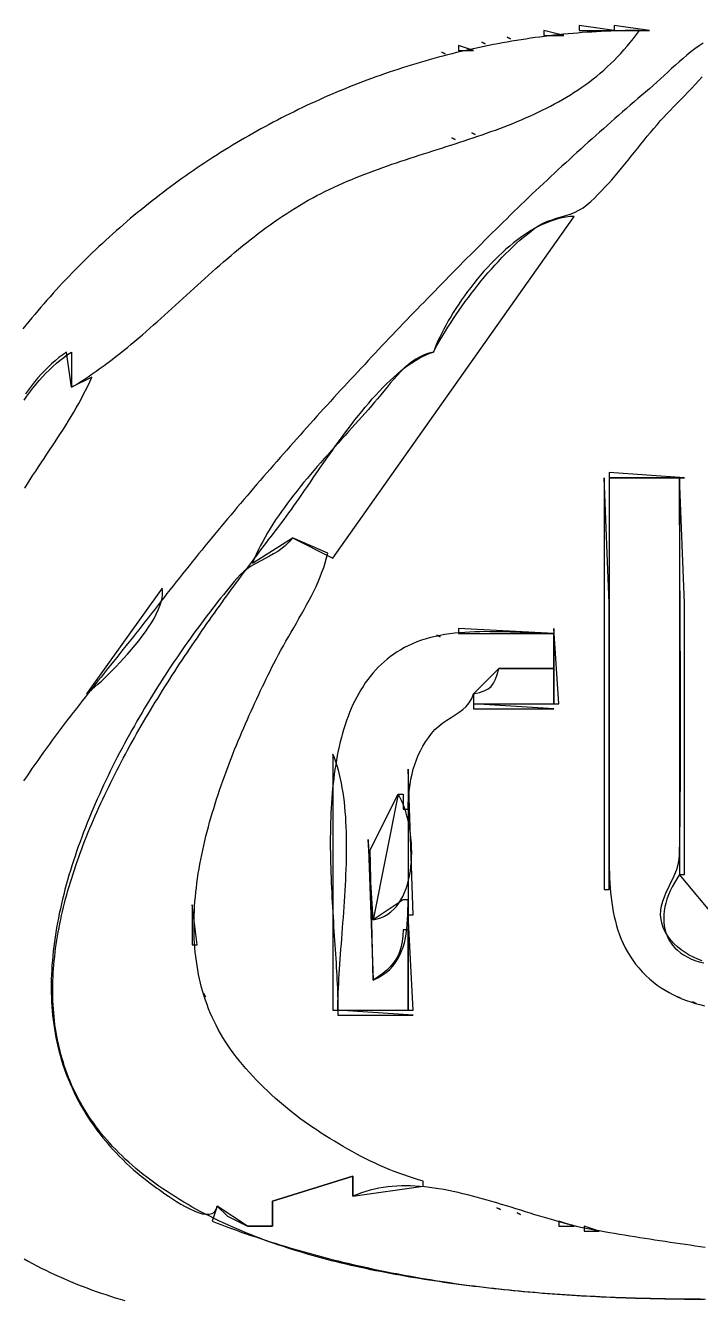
# Model space of a CAD drawing. Extents: x 0 to 1024, y 0 to 629.
# Drawn here: x 190.8 to 325.2, y 219.2 to 473 of the extents above; entities that cross this region are included whole.
import ezdxf

# ---------------------------------------------------------------- set-up
doc = ezdxf.new("R2010")
doc.units = 0
for name, color, linetype in [('C11', 11, 'CONTINUOUS'), ('C13', 13, 'CONTINUOUS'), ('C20', 20, 'CONTINUOUS'), ('C21', 21, 'CONTINUOUS'), ('C23', 23, 'CONTINUOUS'), ('C241', 241, 'CONTINUOUS'), ('C254', 254, 'CONTINUOUS')]:
    doc.layers.add(name, color=color, linetype=linetype)

msp = doc.modelspace()

# ---------------------------------------------------------------- linework, layer by layer
at = {"layer": 'C11'}
for points in [[(301, 473), (301, 472), (308, 472), (301, 473)], [(273.666656, 467.666656), (274.333344, 467.333344), (273.666656, 467.666656)], [(277, 469), (277, 468), (280, 468), (277, 469)], [(190.7139, 380.9449), (191.2407, 381.7914), (191.7746, 382.6344), (192.3148, 383.4746), (192.8601, 384.3123), (193.4094, 385.1479), (193.9617, 385.982), (194.516, 386.8148), (195.0711, 387.647), (195.6261, 388.4788), (196.1798, 389.3108), (196.7311, 390.1434), (197.2791, 390.977), (197.8226, 391.8121), (198.3606, 392.649), (198.8921, 393.4883), (199.4159, 394.3304), (199.931, 395.1757), (200.4363, 396.0246), (200.9309, 396.8776), (201.4135, 397.7352), (201.8831, 398.5977), (202.3388, 399.4656), (202.7794, 400.3393), (203.2038, 401.2193), (203.611, 402.1061), (204, 403), (200, 401), (199, 408)], [(199, 408), (198.228, 407.4621), (197.4736, 406.8905), (196.7364, 406.2868), (196.016, 405.6525), (195.3121, 404.9894), (194.6243, 404.2991), (193.9522, 403.5832), (193.2956, 402.8434), (192.6541, 402.0813), (192.0272, 401.2985), (191.4148, 400.4967), (190.8163, 399.6776)], [(321, 383), (321, 304), (322, 304), (322, 358), (321, 383)], [(244, 371), (243.3226, 370.1995), (242.5978, 369.4983), (241.8329, 368.8802), (241.0352, 368.3291), (240.2122, 367.8287), (239.3711, 367.3628), (238.5193, 366.9152), (237.6642, 366.4698), (236.8131, 366.0103), (235.9733, 365.5206), (235.1523, 364.9844), (234.3573, 364.3855), (233.5957, 363.7078), (232.875, 362.9351), (232.3458, 362.3059), (231.8141, 361.6674), (231.28, 361.0198), (230.7438, 360.3631), (230.2057, 359.6975), (229.6657, 359.0232), (229.1241, 358.3402), (228.5811, 357.6488), (228.0368, 356.949), (227.4914, 356.241), (226.9451, 355.5249), (226.3981, 354.8008), (225.8505, 354.069), (225.3025, 353.3295), (224.7544, 352.5825), (224.2062, 351.828), (223.6581, 351.0663), (223.1104, 350.2975), (222.5632, 349.5216), (222.0167, 348.739), (221.471, 347.9496), (220.9264, 347.1536), (220.383, 346.3512), (219.841, 345.5424), (219.3005, 344.7275), (218.7619, 343.9066), (218.2251, 343.0797), (217.6904, 342.2471), (217.1581, 341.4088), (216.6282, 340.5651), (216.1009, 339.716), (215.5764, 338.8616), (215.055, 338.0022), (214.5367, 337.1379), (214.0217, 336.2687), (213.5103, 335.3948), (213.0025, 334.5164), (212.4987, 333.6336), (211.9989, 332.7465), (211.5034, 331.8553), (211.0122, 330.9601), (210.5256, 330.061), (210.0439, 329.1582), (209.567, 328.2518), (209.0953, 327.342), (208.6289, 326.4288), (208.1679, 325.5125), (207.7126, 324.5931), (207.2632, 323.6708), (206.8197, 322.7457), (206.3824, 321.818), (205.9515, 320.8878), (205.5272, 319.9552), (205.1095, 319.0204), (204.6988, 318.0835), (204.2951, 317.1446), (203.8987, 316.204), (203.5097, 315.2616), (203.1283, 314.3177), (202.7547, 313.3723), (202.3891, 312.4257), (202.0316, 311.478), (201.6824, 310.5292), (201.3417, 309.5796), (201.0097, 308.6292), (200.6865, 307.6783), (200.3723, 306.7268), (200.0674, 305.7751), (199.7718, 304.8232), (199.4858, 303.8712), (199.2096, 302.9193), (198.9432, 301.9676), (198.6869, 301.0162), (198.4409, 300.0654), (198.2054, 299.1152), (197.9804, 298.1657), (197.7663, 297.2172), (197.5632, 296.2697), (197.3712, 295.3233), (197.1905, 294.3783), (197.0214, 293.4347), (196.8639, 292.4927), (196.7183, 291.5523), (196.5847, 290.6139), (196.4634, 289.6774), (196.3545, 288.7431), (196.2581, 287.811), (196.1745, 286.8813), (196.1038, 285.9541), (196.0462, 285.0297), (196.0019, 284.108), (195.9711, 283.1892), (195.9539, 282.2735), (195.9506, 281.3611), (195.9612, 280.452), (195.986, 279.5463), (196.0251, 278.6443), (196.0788, 277.7461), (196.1472, 276.8517), (196.2305, 275.9614), (196.3288, 275.0752), (196.4424, 274.1933), (196.5713, 273.3159), (196.7159, 272.443), (196.8762, 271.5748), (197.0525, 270.7115), (197.2449, 269.8532), (197.4537, 269), (197.7126, 268.0304), (197.9921, 267.0708), (198.2919, 266.1212), (198.6119, 265.1818), (198.9516, 264.2527), (199.3109, 263.3338), (199.6894, 262.4254), (200.0869, 261.5276), (200.5031, 260.6403), (200.9377, 259.7637), (201.3905, 258.8979), (201.8612, 258.0429), (202.3495, 257.199), (202.8552, 256.3661), (203.3779, 255.5444), (203.9175, 254.7339), (204.4735, 253.9347), (205.0459, 253.147), (205.6342, 252.3708), (206.2382, 251.6062), (206.8577, 250.8533), (207.4924, 250.1122), (208.142, 249.3829), (208.8062, 248.6657), (209.4847, 247.9605), (210.1773, 247.2675), (210.8838, 246.5867), (211.6038, 245.9183), (212.337, 245.2623), (213.0833, 244.6188), (213.8422, 243.988), (214.6137, 243.3698), (215.3973, 242.7645), (216.1928, 242.172), (217, 241.5926)], [(248, 253.6712), (247.1408, 254.261), (246.2896, 254.8648), (245.4467, 255.4821), (244.6124, 256.1127), (243.787, 256.7564), (242.9707, 257.413), (242.1639, 258.0821), (241.3669, 258.7635), (240.58, 259.457), (239.8033, 260.1623), (239.0374, 260.8792), (238.2824, 261.6074), (237.5386, 262.3466), (236.8064, 263.0967), (236.086, 263.8572), (235.3777, 264.6281), (234.6819, 265.409), (233.9988, 266.1997), (233.3287, 267), (232.7279, 267.7472), (232.1508, 268.5025), (231.5969, 269.2657), (231.066, 270.0366), (230.5578, 270.8151), (230.072, 271.6009), (229.6084, 272.3939), (229.1665, 273.1939), (228.7462, 274.0007), (228.3472, 274.8141), (227.9691, 275.634), (227.6117, 276.4602), (227.2748, 277.2924), (226.9579, 278.1305), (226.6608, 278.9744), (226.3833, 279.8238), (226.1251, 280.6785), (225.8858, 281.5384), (225.6652, 282.4033), (225.4629, 283.273), (225.2788, 284.1474), (225.1125, 285.0262), (224.9637, 285.9092), (224.8321, 286.7964), (224.7175, 287.6874), (224.6196, 288.5821), (224.538, 289.4804), (224.4726, 290.3821), (224.4229, 291.2869), (224.3888, 292.1947), (224.3698, 293.1053), (224.3659, 294.0185), (224.3766, 294.9342), (224.4016, 295.8522), (224.4407, 296.7722), (224.4937, 297.6941), (224.5601, 298.6178), (224.6398, 299.5429), (224.7324, 300.4695), (224.8376, 301.3972), (224.9552, 302.3258), (225.0848, 303.2553), (225.2263, 304.1855), (225.3792, 305.116), (225.5434, 306.0468), (225.7185, 306.9777), (225.9042, 307.9085), (226.1003, 308.839), (226.3064, 309.7691), (226.5223, 310.6985), (226.7477, 311.6271), (226.9823, 312.5546), (227.2258, 313.481), (227.4779, 314.406), (227.7384, 315.3294), (228.0069, 316.2511), (228.2832, 317.1708), (228.567, 318.0885), (228.858, 319.0039), (229.1558, 319.9168), (229.4603, 320.827), (229.7711, 321.7344), (230.088, 322.6389), (230.4106, 323.5401), (230.7387, 324.4379), (231.0719, 325.3322), (231.4101, 326.2227), (231.7528, 327.1093), (232.0999, 327.9918), (232.451, 328.87), (232.8059, 329.7438), (233.1642, 330.6129), (233.5257, 331.4771), (233.8901, 332.3364), (234.257, 333.1904), (234.6263, 334.0391), (234.9976, 334.8822), (235.3707, 335.7196), (235.7452, 336.551), (236.1208, 337.3764), (236.4973, 338.1954), (236.8744, 339.008), (237.2519, 339.8139), (237.6293, 340.613), (238.0064, 341.4051), (238.383, 342.1899), (238.7588, 342.9674), (239.1334, 343.7374), (239.5066, 344.4995), (239.8781, 345.2538), (240.2476, 346), (240.6981, 346.8883), (241.1662, 347.7774), (241.6496, 348.6674), (242.1457, 349.5588), (242.6521, 350.4515), (243.1665, 351.346), (243.6863, 352.2424), (244.2092, 353.141), (244.7326, 354.0419), (245.2542, 354.9455), (245.7716, 355.8519), (246.2822, 356.7614), (246.7837, 357.6742), (247.2736, 358.5905), (247.7495, 359.5107), (248.2089, 360.4348), (248.6495, 361.3632), (249.0687, 362.296), (249.4642, 363.2336), (249.8334, 364.1761), (250.1741, 365.1237), (250.4837, 366.0767), (250.7598, 367.0354), (251, 368), (244, 371)], [(277, 353), (277, 352), (296, 352), (277, 353)], [(272.666656, 351.666656), (273.333344, 351.333344), (272.666656, 351.666656)], [(280, 338), (280, 337), (296, 337), (280, 338)], [(252, 328), (252, 277), (253, 277), (253.0048, 277.8357), (253.0191, 278.6911), (253.0422, 279.5654), (253.0734, 280.4577), (253.1121, 281.3672), (253.1577, 282.2929), (253.2096, 283.2342), (253.2672, 284.1901), (253.3298, 285.1599), (253.3968, 286.1425), (253.4677, 287.1374), (253.5417, 288.1435), (253.6183, 289.16), (253.6969, 290.1862), (253.7767, 291.2211), (253.8573, 292.264), (253.938, 293.3139), (254.0181, 294.3701), (254.0971, 295.4317), (254.1743, 296.4979), (254.2491, 297.5678), (254.3209, 298.6405), (254.3891, 299.7154), (254.453, 300.7914), (254.512, 301.8678), (254.5656, 302.9437), (254.613, 304.0183), (254.6538, 305.0908), (254.6871, 306.1603), (254.7125, 307.2259), (254.7293, 308.2869), (254.7369, 309.3423), (254.7347, 310.3914), (254.722, 311.4333), (254.6982, 312.4672), (254.6627, 313.4922), (254.615, 314.5075), (254.5543, 315.5122), (254.4801, 316.5055), (254.3916, 317.4866), (254.2885, 318.4547), (254.1698, 319.4088), (254.0352, 320.3482), (253.8839, 321.2719), (253.7154, 322.1793), (253.5289, 323.0693), (253.324, 323.9413), (253.0999, 324.7943), (252.8561, 325.6275), (252.5919, 326.4401), (252.3067, 327.2312), (252, 328)], [(267, 325), (267, 296), (268, 296), (267, 325)], [(265, 320), (260, 295), (260.809, 295.1741), (261.5675, 295.4237), (262.2763, 295.745), (262.9365, 296.134), (263.5489, 296.5868), (264.1148, 297.0996), (264.6349, 297.6684), (265.1103, 298.2894), (265.5419, 298.9587), (265.9308, 299.6724), (266.278, 300.4266), (266.5843, 301.2174), (266.8509, 302.0408), (267.0787, 302.8932), (267.2686, 303.7704), (267.4217, 304.6687), (267.539, 305.5841), (267.6213, 306.5128), (267.6698, 307.4509), (267.6854, 308.3944), (267.6691, 309.3395), (267.6218, 310.2823), (267.5446, 311.2189), (267.4384, 312.1455), (267.3042, 313.058), (267.1431, 313.9527), (266.9559, 314.8256), (266.7437, 315.6729), (266.5074, 316.4906), (266.2481, 317.2749), (265.9667, 318.0219), (265.6642, 318.7276), (265.3417, 319.3883), (265, 320)], [(224, 298), (224, 290), (225, 290), (224, 298)], [(267, 296), (267, 277), (268, 277), (267, 296)], [(320.666656, 279.666656), (321.333344, 279.333344), (320.666656, 279.666656)], [(323.666656, 278.666656), (324.333344, 278.333344), (323.666656, 278.666656)], [(217, 241.5925), (217.4195, 241.2941), (217.9513, 240.9156), (218.5797, 240.4742), (219.2891, 239.9871), (220.064, 239.4714), (220.8887, 238.9445), (221.7477, 238.4234), (222.6253, 237.9254), (223.5061, 237.4677), (224.3743, 237.0675), (225.2144, 236.742), (226.0109, 236.5083), (226.7482, 236.3838), (227.4105, 236.3856), (227.9825, 236.5309), (228.4485, 236.837), (228.7928, 237.3209), (229, 238), (231, 236), (235, 234), (240, 234), (240, 239), (256, 244), (256, 240), (270, 242), (270, 243), (269.016, 243.2791), (268.0377, 243.5763), (267.0652, 243.8912), (266.0984, 244.2232), (265.1374, 244.5717), (264.1822, 244.9364), (263.2329, 245.3166), (262.2893, 245.7119), (261.3516, 246.1218), (260.4198, 246.5457), (259.4938, 246.9832), (258.5738, 247.4337), (257.6597, 247.8967), (256.7515, 248.3718), (255.8493, 248.8583), (254.953, 249.3559), (254.0627, 249.8639), (253.1784, 250.3819), (252.3002, 250.9094), (251.428, 251.4459), (250.5619, 251.9908), (249.7018, 252.5437), (248.8478, 253.104), (248, 253.6713)], [(284.666656, 237.666672), (285.333344, 237.333328), (284.666656, 237.666672)], [(288.666656, 236.666672), (289.333344, 236.333328), (288.666656, 236.666672)]]:
    msp.add_lwpolyline(points, dxfattribs=at)
at = {"layer": 'C13'}
for points in [[(308, 473), (308, 472), (315, 472), (308, 473)], [(218, 361), (203, 340), (203.4884, 340.3875), (204.0312, 340.8384), (204.6225, 341.3485), (205.2563, 341.9135), (205.9268, 342.5292), (206.6283, 343.1913), (207.3547, 343.8958), (208.1002, 344.6384), (208.859, 345.4148), (209.6253, 346.2209), (210.393, 347.0524), (211.1565, 347.9051), (211.9097, 348.7749), (212.647, 349.6575), (213.3623, 350.5486), (214.0498, 351.4442), (214.7037, 352.3399), (215.3182, 353.2316), (215.8872, 354.1151), (216.405, 354.9861), (216.8658, 355.8404), (217.2636, 356.6738), (217.5925, 357.4821), (217.8468, 358.2612), (218.0206, 359.0067), (218.1079, 359.7144), (218.103, 360.3803), (218, 361)]]:
    msp.add_lwpolyline(points, dxfattribs=at)
at = {"layer": 'C20'}
for points in [[(190.539, 398.3985), (191.1203, 399.222), (191.7146, 400.0299), (192.3224, 400.8208), (192.944, 401.5934), (193.5797, 402.3462), (194.23, 403.0778), (194.8952, 403.7868), (195.5757, 404.4719), (196.2718, 405.1316), (196.9839, 405.7644), (197.7125, 406.3691), (198.4577, 406.9442), (199.2201, 407.4883), (200, 408), (200, 401), (200.8376, 401.5093), (201.6675, 402.029), (202.4897, 402.5587), (203.3047, 403.098), (204.1126, 403.6466), (204.9139, 404.2042), (205.7087, 404.7703), (206.4974, 405.3447), (207.2803, 405.9269), (208.0576, 406.5166), (208.8296, 407.1135), (209.5967, 407.7172), (210.3591, 408.3273), (211.1171, 408.9435), (211.8709, 409.5654), (212.621, 410.1927), (213.3676, 410.8251), (214.1109, 411.462), (214.8512, 412.1033), (215.5889, 412.7485), (216.3242, 413.3973), (217.0575, 414.0494), (217.7889, 414.7043), (218.5189, 415.3617), (219.2476, 416.0213), (219.9754, 416.6827), (220.7026, 417.3456), (221.4294, 418.0095), (222.1562, 418.6742), (222.8832, 419.3393), (223.6107, 420.0044), (224.339, 420.6692), (225.0685, 421.3333), (225.7993, 421.9963), (226.5318, 422.6579), (227.2662, 423.3178), (228.003, 423.9756), (228.7422, 424.6309), (229.4843, 425.2834), (230.2295, 425.9327), (230.9782, 426.5784), (231.7305, 427.2203), (232.4868, 427.8579), (233.2474, 428.4909), (234.0126, 429.119), (234.7827, 429.7417), (235.5578, 430.3588), (236.3385, 430.9698), (237.1248, 431.5744), (237.9172, 432.1723), (238.7158, 432.7631), (239.5211, 433.3464), (240.3332, 433.922), (241.1525, 434.4893), (241.9793, 435.0481), (242.8138, 435.5981), (243.6564, 436.1388), (244.5073, 436.6699), (245.3668, 437.191), (246.2352, 437.7019), (247.1129, 438.2021), (248, 438.6913), (248.8426, 439.1409), (249.6903, 439.579), (250.5427, 440.0062), (251.3997, 440.4227), (252.2609, 440.8291), (253.1263, 441.2257), (253.9956, 441.6129), (254.8686, 441.9912), (255.745, 442.361), (256.6247, 442.7227), (257.5075, 443.0767), (258.393, 443.4235), (259.2812, 443.7634), (260.1718, 444.0969), (261.0646, 444.4244), (261.9593, 444.7463), (262.8559, 445.063), (263.754, 445.375), (264.6534, 445.6826), (265.5539, 445.9863), (266.4554, 446.2865), (267.3575, 446.5836), (268.2601, 446.8781), (269.1631, 447.1703), (270.066, 447.4607), (270.9688, 447.7496), (271.8713, 448.0376), (272.7731, 448.325), (273.6742, 448.6122), (274.5742, 448.8997), (275.4731, 449.1879), (276.3705, 449.4771), (277.2662, 449.7679), (278.1601, 450.0606), (279.0519, 450.3556), (279.9415, 450.6534), (280.8285, 450.9544), (281.7128, 451.259), (282.5942, 451.5676), (283.4724, 451.8806), (284.3473, 452.1985), (285.2186, 452.5217), (286.0862, 452.8505), (286.9497, 453.1855), (287.8091, 453.5269), (288.664, 453.8754), (289.5143, 454.2311), (290.3597, 454.5947), (291.2001, 454.9664), (292.0352, 455.3467), (292.8648, 455.7361), (293.6887, 456.1349), (294.5067, 456.5436), (295.3185, 456.9626), (296.1241, 457.3923), (296.923, 457.833), (297.7152, 458.2854), (298.5005, 458.7496), (299.2785, 459.2263), (300.0491, 459.7157), (300.8121, 460.2183), (301.5673, 460.7346), (302.3144, 461.2649), (303.0533, 461.8096), (303.7837, 462.3693), (304.5054, 462.9442), (305.2182, 463.5348), (305.9219, 464.1416), (306.6162, 464.7649), (307.3011, 465.4052), (307.9761, 466.0628), (308.6412, 466.7383), (309.2961, 467.432), (309.9407, 468.1443), (310.5746, 468.8756), (311.1977, 469.6265), (311.8098, 470.3972), (312.4106, 471.1882), (313, 472), (312.0495, 471.997), (311.0997, 471.988), (310.1505, 471.9731), (309.202, 471.9522), (308.2543, 471.9255), (307.3072, 471.8928), (306.3609, 471.8542), (305.4154, 471.8098), (304.4706, 471.7595), (303.5267, 471.7034), (302.5836, 471.6414), (301.6415, 471.5736), (300.7002, 471.5), (299.7598, 471.4206), (298.8203, 471.3355), (297.8819, 471.2446), (296.9444, 471.148), (296.0079, 471.0456), (295.0725, 470.9376), (294.1382, 470.8238), (293.2049, 470.7044), (292.2728, 470.5793), (291.3418, 470.4486), (290.412, 470.3123), (289.4833, 470.1703), (288.5559, 470.0227), (287.6297, 469.8696), (286.7048, 469.7109), (285.7811, 469.5466), (284.8588, 469.3768), (283.9378, 469.2015), (283.0181, 469.0206), (282.0999, 468.8343), (281.183, 468.6425), (280.2676, 468.4453), (279.3536, 468.2426), (278.4411, 468.0345), (277.5302, 467.8209), (276.6207, 467.602), (275.7128, 467.3776), (274.8065, 467.148), (273.9018, 466.9129), (272.9987, 466.6725), (272.0973, 466.4268), (271.1975, 466.1758), (270.2995, 465.9195), (269.4031, 465.658), (268.5086, 465.3911), (267.6157, 465.1191), (266.7247, 464.8418), (265.8356, 464.5592), (264.9482, 464.2715), (264.0627, 463.9786), (263.1792, 463.6806), (262.2975, 463.3774), (261.4178, 463.069), (260.5401, 462.7555), (259.6643, 462.437), (258.7906, 462.1133), (257.9189, 461.7846), (257.0493, 461.4508), (256.1818, 461.1119), (255.3163, 460.768), (254.4531, 460.4192), (253.592, 460.0653), (252.733, 459.7064), (251.8763, 459.3426), (251.0218, 458.9738), (250.1696, 458.6001), (249.3197, 458.2214), (248.4721, 457.8379), (247.6268, 457.4494), (246.7839, 457.0561), (245.9433, 456.658), (245.1052, 456.255), (244.2695, 455.8471), (243.4363, 455.4345), (242.6055, 455.017), (241.7773, 454.5948), (240.9515, 454.1678), (240.1283, 453.736), (239.3078, 453.2995), (238.4898, 452.8583), (237.6744, 452.4124), (236.8617, 451.9618), (236.0516, 451.5065), (235.2443, 451.0466), (234.4397, 450.582), (233.6378, 450.1128), (232.8387, 449.639), (232.0424, 449.1606), (231.249, 448.6776), (230.4583, 448.19), (229.6706, 447.6979), (228.8857, 447.2012), (228.1038, 446.7001), (227.3248, 446.1944), (226.5488, 445.6842), (225.7757, 445.1696), (225.0057, 444.6505), (224.2388, 444.1269), (223.4748, 443.599), (222.714, 443.0666), (221.9563, 442.5298), (221.2018, 441.9887), (220.4504, 441.4431), (219.7022, 440.8932), (218.9572, 440.339), (218.2154, 439.7805), (217.4769, 439.2177), (216.7417, 438.6505), (216.0098, 438.0791), (215.2812, 437.5035), (214.556, 436.9236), (213.8341, 436.3394), (213.1157, 435.7511), (212.4007, 435.1585), (211.6892, 434.5618), (210.9811, 433.9609), (210.2766, 433.3559), (209.5756, 432.7467), (208.8781, 432.1334), (208.1842, 431.516), (207.4939, 430.8945), (206.8073, 430.269), (206.1243, 429.6394), (205.4449, 429.0057), (204.7693, 428.368), (204.0974, 427.7263), (203.4292, 427.0806), (202.7648, 426.4309), (202.1043, 425.7773), (201.4475, 425.1197), (200.7946, 424.4582), (200.1455, 423.7927), (199.5004, 423.1234), (198.8591, 422.4501), (198.2218, 421.773), (197.5885, 421.092), (196.9592, 420.4072), (196.3339, 419.7186), (195.7126, 419.0261), (195.0954, 418.3298), (194.4823, 417.6298), (193.8733, 416.926), (193.2684, 416.2185), (192.6677, 415.5072), (192.0712, 414.7922), (191.4789, 414.0735), (190.8908, 413.3511), (190.307, 412.625)], [(325.6997, 469.5116), (324.8741, 468.9534), (324.0621, 468.3649), (323.2628, 467.7502), (322.4751, 467.1134), (321.6978, 466.4586), (320.93, 465.7897), (320.1705, 465.1109), (319.4184, 464.4262), (318.6726, 463.7396), (317.9319, 463.0552), (317.1953, 462.377), (316.4619, 461.7091), (315.7304, 461.0556), (315, 460.4205), (314.2328, 459.7635), (313.4664, 459.1053), (312.7009, 458.4458), (311.9362, 457.7852), (311.1723, 457.1234), (310.4094, 456.4603), (309.6473, 455.796), (308.8862, 455.1304), (308.126, 454.4636), (307.3667, 453.7955), (306.6085, 453.1262), (305.8513, 452.4555), (305.0951, 451.7837), (304.34, 451.1105), (303.5859, 450.436), (302.833, 449.7603), (302.0811, 449.0832), (301.3305, 448.4048), (300.5809, 447.7251), (299.8326, 447.0441), (299.0855, 446.3617), (298.3396, 445.6781), (297.595, 444.993), (296.8516, 444.3066), (296.1096, 443.6189), (295.3689, 442.9298), (294.6295, 442.2393), (293.8914, 441.5475), (293.1548, 440.8542), (292.4196, 440.1596), (291.6858, 439.4636), (290.9535, 438.7662), (290.2226, 438.0673), (289.4932, 437.3671), (288.7654, 436.6654), (288.0391, 435.9623), (287.3143, 435.2577), (286.5912, 434.5518), (285.8696, 433.8443), (285.1497, 433.1354), (284.4314, 432.4251), (283.7148, 431.7133), (283, 431), (282.2774, 430.2769), (281.556, 429.5538), (280.8356, 428.8306), (280.1162, 428.1073), (279.3979, 427.384), (278.6806, 426.6605), (277.9644, 425.9369), (277.2492, 425.2132), (276.5351, 424.4892), (275.822, 423.7652), (275.1099, 423.0409), (274.3989, 422.3164), (273.6889, 421.5917), (272.98, 420.8667), (272.2721, 420.1415), (271.5653, 419.416), (270.8595, 418.6903), (270.1547, 417.9642), (269.451, 417.2378), (268.7483, 416.5111), (268.0467, 415.784), (267.3461, 415.0566), (266.6465, 414.3288), (265.948, 413.6006), (265.2505, 412.872), (264.554, 412.1429), (263.8586, 411.4134), (263.1642, 410.6835), (262.4709, 409.9531), (261.7785, 409.2221), (261.0872, 408.4907), (260.397, 407.7588), (259.7077, 407.0263), (259.0195, 406.2933), (258.3324, 405.5597), (257.6462, 404.8255), (256.9611, 404.0908), (256.277, 403.3554), (255.594, 402.6194), (254.912, 401.8827), (254.231, 401.1454), (253.551, 400.4074), (252.872, 399.6687), (252.1941, 398.9293), (251.5172, 398.1891), (250.8413, 397.4483), (250.1665, 396.7066), (249.4927, 395.9643), (248.8199, 395.2211), (248.1481, 394.4771), (247.4773, 393.7323), (246.8076, 392.9867), (246.1388, 392.2402), (245.4711, 391.4928), (244.8045, 390.7446), (244.1388, 389.9955), (243.4741, 389.2455), (242.8105, 388.4945), (242.1479, 387.7426), (241.4863, 386.9898), (240.8257, 386.2359), (240.1662, 385.4811), (239.5076, 384.7253), (238.8501, 383.9684), (238.1935, 383.2105), (237.538, 382.4516), (236.8835, 381.6916), (236.23, 380.9305), (235.5776, 380.1683), (234.9261, 379.405), (234.2756, 378.6406), (233.6262, 377.875), (232.9777, 377.1083), (232.3303, 376.3404), (231.6839, 375.5713), (231.0385, 374.801), (230.3941, 374.0294), (229.7507, 373.2567), (229.1083, 372.4826), (228.4669, 371.7073), (227.8265, 370.9307), (227.1871, 370.1529), (226.5487, 369.3737), (225.9113, 368.5931), (225.2749, 367.8112), (224.6396, 367.028), (224.0052, 366.2433), (223.3718, 365.4573), (222.7394, 364.6699), (222.1081, 363.881), (221.4777, 363.0907), (220.8483, 362.2989), (220.2199, 361.5057), (219.5925, 360.711), (218.9662, 359.9147), (218.3408, 359.117), (217.7164, 358.3177), (217.093, 357.5169), (216.4706, 356.7145), (215.8483, 355.9126), (215.2252, 355.1131), (214.6016, 354.316), (213.9774, 353.521), (213.3528, 352.7281), (212.7279, 351.9369), (212.1028, 351.1475), (211.4776, 350.3597), (210.8525, 349.5733), (210.2276, 348.7882), (209.6029, 348.0041), (208.9787, 347.2211), (208.3549, 346.4389), (207.7317, 345.6574), (207.1093, 344.8764), (206.4878, 344.0958), (205.8672, 343.3155), (205.2476, 342.5353), (204.6293, 341.755), (204.0123, 340.9745), (203.3967, 340.1937), (202.7826, 339.4124), (202.1702, 338.6305), (201.5595, 337.8478), (200.9507, 337.0641), (200.3439, 336.2794), (199.7392, 335.4935), (199.1367, 334.7062), (198.5366, 333.9174), (197.9389, 333.1269), (197.3437, 332.3347), (196.7513, 331.5404), (196.1616, 330.7441), (195.5748, 329.9455), (194.9911, 329.1446), (194.4105, 328.3411), (193.8331, 327.5349), (193.2591, 326.7259), (192.6886, 325.9139), (192.1216, 325.0988), (191.5584, 324.2804), (190.999, 323.4586), (190.4435, 322.6332)], [(317.1658, 454), (317.8005, 454.6988), (318.4579, 455.4015), (319.1343, 456.1087), (319.8262, 456.8209), (320.5297, 457.5386), (321.2412, 458.2624), (321.9571, 458.9927), (322.6736, 459.7302), (323.3871, 460.4752), (324.0939, 461.2284), (324.7903, 461.9903), (325.4727, 462.7613)], [(292.1844, 432.6558), (293.0034, 433.2008), (293.8548, 433.6503), (294.7315, 434.0245), (295.6262, 434.3434), (296.5319, 434.6272), (297.4413, 434.8959), (298.3472, 435.1696), (299.2426, 435.4685), (300.1202, 435.8127), (300.9729, 436.2223), (301.7934, 436.7173), (302.5748, 437.3179), (303.3148, 437.9781), (304.041, 438.6583), (304.7543, 439.3569), (305.4557, 440.0723), (306.1462, 440.803), (306.8267, 441.5472), (307.4983, 442.3035), (308.1619, 443.0701), (308.8185, 443.8456), (309.469, 444.6283), (310.1146, 445.4166), (310.7561, 446.2089), (311.3946, 447.0036), (312.031, 447.7991), (312.6663, 448.5938), (313.3015, 449.3861), (313.9376, 450.1744), (314.5756, 450.9571), (315.2164, 451.7326), (315.8611, 452.4993), (316.5106, 453.2556), (317.1659, 454)], [(272, 408), (271.0827, 407.7826), (270.1985, 407.4698), (269.3456, 407.0704), (268.5222, 406.5932), (267.7265, 406.047), (266.9567, 405.4405), (266.2112, 404.7827), (265.4881, 404.0822), (264.7856, 403.3478), (264.1021, 402.5885), (263.4357, 401.813), (262.7847, 401.03), (262.1473, 400.2484), (261.5218, 399.477), (260.9064, 398.7246), (260.2993, 398), (259.6886, 397.2887), (259.0655, 396.572), (258.4309, 395.8499), (257.7859, 395.1226), (257.1315, 394.39), (256.4686, 393.6522), (255.7983, 392.9093), (255.1215, 392.1615), (254.4392, 391.4086), (253.7525, 390.6509), (253.0623, 389.8884), (252.3695, 389.1212), (251.6753, 388.3492), (250.9806, 387.5727), (250.2864, 386.7917), (249.5937, 386.0062), (248.9034, 385.2163), (248.2167, 384.4221), (247.5344, 383.6236), (246.8576, 382.821), (246.1872, 382.0142), (245.5243, 381.2035), (244.8698, 380.3887), (244.2248, 379.5701), (243.5902, 378.7477), (242.9671, 377.9215), (242.3564, 377.0916), (241.7591, 376.2581), (241.1762, 375.421), (240.6087, 374.5805), (240.0576, 373.7366), (239.5239, 372.8894), (239.0086, 372.0389), (238.5127, 371.1852), (238.0372, 370.3283), (237.583, 369.4685), (237.1512, 368.6056), (236.7428, 367.7399), (236.3587, 366.8713), (236, 366), (244, 371), (252, 367), (300, 435), (299.2003, 434.9546), (298.3971, 434.8583), (297.591, 434.7128), (296.7828, 434.5197), (295.9734, 434.2808), (295.1635, 433.9977), (294.3539, 433.6721), (293.5453, 433.3058), (292.7387, 432.9005), (291.9346, 432.4577), (291.134, 431.9793), (290.3375, 431.4669), (289.5461, 430.9223), (288.7604, 430.347), (287.9812, 429.7429), (287.2094, 429.1117), (286.4457, 428.4549), (285.6909, 427.7744), (284.9458, 427.0718), (284.2111, 426.3488), (283.4877, 425.6071), (282.7763, 424.8484), (282.0777, 424.0745), (281.3927, 423.2869), (280.7221, 422.4875), (280.0666, 421.6778), (279.427, 420.8597), (278.8042, 420.0348), (278.1989, 419.2048), (277.6118, 418.3713), (277.0439, 417.5362), (276.4957, 416.7011), (275.9682, 415.8676), (275.4621, 415.0376), (274.9783, 414.2126), (274.5173, 413.3945), (274.0802, 412.5848), (273.6676, 411.7853), (273.2803, 410.9976), (272.9191, 410.2236), (272.5848, 409.4648), (272.2781, 408.7231), (272, 408)], [(326.1339, 219.4602), (325.1405, 219.4634), (324.1469, 219.4683), (323.1531, 219.4751), (322.1591, 219.4836), (321.1649, 219.494), (320.1704, 219.5063), (319.1757, 219.5205), (318.1807, 219.5367), (317.1855, 219.5549), (316.19, 219.5752), (315.1941, 219.5976), (314.198, 219.6221), (313.2016, 219.6489), (312.2048, 219.6779), (311.2077, 219.7092), (310.2102, 219.7428), (309.2124, 219.7787), (308.2141, 219.8171), (307.2155, 219.858), (306.2165, 219.9013), (305.2171, 219.9471), (304.2172, 219.9956), (303.2169, 220.0467), (302.2162, 220.1004), (301.215, 220.1569), (300.2133, 220.2161), (299.2111, 220.2781), (298.2085, 220.3429), (297.2053, 220.4107), (296.2016, 220.4813), (295.1974, 220.5549), (294.1926, 220.6316), (293.1873, 220.7113), (292.1814, 220.794), (291.1749, 220.88), (290.1678, 220.9691), (289.1602, 221.0614), (288.1519, 221.157), (287.143, 221.2559), (286.1334, 221.3582), (285.1232, 221.4638), (284.1123, 221.5729), (283.1008, 221.6855), (282.0885, 221.8016), (281.0756, 221.9213), (280.0619, 222.0446), (279.0475, 222.1716), (278.0324, 222.3022), (277.0166, 222.4366), (276, 222.5748), (275.0441, 222.7078), (274.086, 222.8442), (273.1256, 222.984), (272.1633, 223.1273), (271.1991, 223.2742), (270.2331, 223.4249), (269.2657, 223.5794), (268.2968, 223.7379), (267.3267, 223.9006), (266.3555, 224.0674), (265.3834, 224.2386), (264.4104, 224.4142), (263.4369, 224.5944), (262.4629, 224.7793), (261.4886, 224.969), (260.5141, 225.1636), (259.5396, 225.3633), (258.5653, 225.5681), (257.5912, 225.7782), (256.6176, 225.9936), (255.6447, 226.2146), (254.6724, 226.4412), (253.7012, 226.6735), (252.7309, 226.9117), (251.762, 227.1558), (250.7944, 227.4061), (249.8283, 227.6625), (248.8639, 227.9253), (247.9014, 228.1945), (246.9409, 228.4703), (245.9826, 228.7527), (245.0265, 229.0419), (244.0729, 229.338), (243.122, 229.6412), (242.1738, 229.9515), (241.2285, 230.269), (240.2864, 230.5939), (239.3474, 230.9264), (238.4119, 231.2664), (237.4799, 231.6141), (236.5516, 231.9697), (235.6272, 232.3332), (234.7068, 232.7048), (233.7905, 233.0846), (232.8786, 233.4728), (231.9711, 233.8693), (231.0683, 234.2744), (230.1703, 234.6881), (229.2772, 235.1106), (228.3892, 235.542), (227.5064, 235.9824), (226.6291, 236.432), (225.7573, 236.8908), (224.8912, 237.3589), (224.031, 237.8365), (223.1768, 238.3237), (222.3287, 238.8206), (221.487, 239.3274), (220.6518, 239.8441), (219.8233, 240.3708), (219.0015, 240.9078), (218.1867, 241.455), (217.379, 242.0126), (216.5785, 242.5808), (215.7854, 243.1596), (215, 243.7492), (214.2385, 244.3385), (213.4949, 244.9335), (212.769, 245.5342), (212.0608, 246.1404), (211.37, 246.7521), (210.6966, 247.3693), (210.0404, 247.9918), (209.4013, 248.6197), (208.7791, 249.2527), (208.1738, 249.891), (207.5852, 250.5343), (207.0132, 251.1826), (206.4576, 251.8359), (205.9184, 252.4941), (205.3953, 253.1571), (204.8884, 253.8248), (204.3973, 254.4972), (203.9221, 255.1743), (203.4626, 255.8558), (203.0186, 256.5419), (202.5901, 257.2323), (202.1769, 257.9271), (201.7788, 258.6262), (201.3958, 259.3294), (201.0277, 260.0368), (200.6744, 260.7482), (200.3358, 261.4637), (200.0117, 262.183), (199.702, 262.9063), (199.4066, 263.6333), (199.1254, 264.364), (198.8582, 265.0984), (198.6048, 265.8363), (198.3653, 266.5778), (198.1394, 267.3227), (197.927, 268.071), (197.728, 268.8226), (197.5422, 269.5774), (197.3696, 270.3354), (197.21, 271.0965), (197.0632, 271.8606), (196.9292, 272.6277), (196.8078, 273.3977), (196.699, 274.1706), (196.6024, 274.9461), (196.5181, 275.7244), (196.446, 276.5053), (196.3858, 277.2887), (196.3374, 278.0747), (196.3008, 278.863), (196.2758, 279.6537), (196.2622, 280.4467), (196.26, 281.2418), (196.269, 282.0391), (196.2891, 282.8385), (196.3201, 283.6399), (196.362, 284.4432), (196.4146, 285.2484), (196.4777, 286.0554), (196.5513, 286.8641), (196.6353, 287.6745), (196.7294, 288.4865), (196.8335, 289.2999), (196.9476, 290.1149), (197.0715, 290.9312), (197.2051, 291.7489), (197.3483, 292.5677), (197.5008, 293.3878), (197.6627, 294.209), (197.8337, 295.0312), (198.0138, 295.8544), (198.2028, 296.6785), (198.4006, 297.5035), (198.607, 298.3292), (198.8219, 299.1556), (199.0453, 299.9826), (199.2769, 300.8102), (199.5167, 301.6383), (199.7645, 302.4668), (200.0202, 303.2957), (200.2836, 304.1249), (200.5547, 304.9543), (200.8333, 305.7838), (201.1192, 306.6134), (201.4124, 307.443), (201.7128, 308.2726), (202.0201, 309.1021), (202.3343, 309.9313), (202.6553, 310.7603), (202.9828, 311.589), (203.3168, 312.4172), (203.6572, 313.245), (204.0038, 314.0723), (204.3566, 314.899), (204.7153, 315.7249), (205.0798, 316.5502), (205.45, 317.3746), (205.8259, 318.1982), (206.2072, 319.0208), (206.5938, 319.8424), (206.9857, 320.6629), (207.3826, 321.4822), (207.7845, 322.3003), (208.1912, 323.1172), (208.6025, 323.9327), (209.0185, 324.7467), (209.4389, 325.5593), (209.8636, 326.3703), (210.2925, 327.1796), (210.7254, 327.9873), (211.1623, 328.7932), (211.603, 329.5972), (212.0473, 330.3993), (212.4952, 331.1995), (212.9465, 331.9976), (213.4011, 332.7936), (213.8588, 333.5874), (214.3196, 334.379), (214.7833, 335.1682), (215.2497, 335.9551), (215.7189, 336.7395), (216.1905, 337.5213), (216.6645, 338.3006), (217.1408, 339.0772), (217.6192, 339.8511), (218.0997, 340.6222), (218.582, 341.3904), (219.0661, 342.1557), (219.5518, 342.918), (220.039, 343.6772), (220.5275, 344.4332), (221.0174, 345.1861), (221.5083, 345.9356), (222.0002, 346.6818), (222.493, 347.4246), (222.9865, 348.1639), (223.4806, 348.8997), (223.9752, 349.6318), (224.4701, 350.3602), (224.9653, 351.0849), (225.4605, 351.8058), (225.9558, 352.5227), (226.4508, 353.2357), (226.9456, 353.9446), (227.4399, 354.6495), (227.9337, 355.3501), (228.4268, 356.0466), (228.9192, 356.7387), (229.4105, 357.4264), (229.9009, 358.1097), (230.39, 358.7885), (230.8779, 359.4627), (231.3642, 360.1322), (231.8491, 360.797), (232.3322, 361.457), (232.8135, 362.1122), (233.2928, 362.7624), (233.7701, 363.4077), (234.2452, 364.0478), (234.7179, 364.6829), (235.1882, 365.3127), (235.6558, 365.9373), (236.1208, 366.5565), (236.5829, 367.1704), (237.042, 367.7787), (237.498, 368.3815), (237.9508, 368.9787), (238.4002, 369.5702), (238.8462, 370.156), (239.2885, 370.7359), (239.7271, 371.3099), (240.1618, 371.878), (240.5925, 372.4401), (241.0191, 372.9961), (241.4415, 373.5459), (241.8595, 374.0895), (242.3122, 374.6856), (242.7783, 375.3135), (243.2575, 375.9714), (243.7492, 376.6575), (244.2533, 377.37), (244.7694, 378.1072), (245.2971, 378.8674), (245.8361, 379.6488), (246.3861, 380.4497), (246.9466, 381.2682), (247.5174, 382.1027), (248.0981, 382.9514), (248.6884, 383.8126), (249.2879, 384.6844), (249.8963, 385.5653), (250.5132, 386.4533), (251.1384, 387.3467), (251.7713, 388.2439), (252.4118, 389.143), (253.0595, 390.0423), (253.714, 390.94), (254.3749, 391.8344), (255.042, 392.7238), (255.7149, 393.6064), (256.3932, 394.4804), (257.0767, 395.3441), (257.7649, 396.1958), (258.4575, 397.0336), (259.1542, 397.8559), (259.8546, 398.6608), (260.5584, 399.4467), (261.2653, 400.2118), (261.9749, 400.9543), (262.6868, 401.6725), (263.4007, 402.3647), (264.1163, 403.029), (264.8332, 403.6638), (265.5512, 404.2672), (266.2697, 404.8376), (266.9886, 405.3731), (267.7074, 405.8721), (268.4258, 406.3328), (269.1434, 406.7533), (269.86, 407.1321), (270.5752, 407.4673), (271.2886, 407.7572), (272, 408), (272.4444, 408.8129), (272.9058, 409.6335), (273.3839, 410.4608), (273.8779, 411.2937), (274.3875, 412.1312), (274.9121, 412.9721), (275.4512, 413.8156), (276.0044, 414.6604), (276.5711, 415.5057), (277.1508, 416.3503), (277.7431, 417.1933), (278.3474, 418.0334), (278.9632, 418.8698), (279.59, 419.7014), (280.2273, 420.5271), (280.8746, 421.3459), (281.5315, 422.1568), (282.1973, 422.9586), (282.8717, 423.7504), (283.5541, 424.5311), (284.244, 425.2997), (284.9409, 426.0552), (285.6442, 426.7964), (286.3536, 427.5224), (287.0685, 428.232), (287.7884, 428.9244), (288.5127, 429.5983), (289.2411, 430.2529), (289.9729, 430.8869), (290.7077, 431.4995), (291.4451, 432.0895), (292.1844, 432.6559)], [(307, 383), (307, 314), (306.9977, 313.0379), (306.992, 312.071), (306.9846, 311.1), (306.9771, 310.1258), (306.9712, 309.1491), (306.9686, 308.1707), (306.971, 307.1913), (306.9801, 306.2117), (306.9974, 305.2327), (307.0248, 304.2551), (307.0638, 303.2797), (307.1162, 302.3072), (307.1837, 301.3384), (307.2678, 300.3741), (307.3703, 299.4151), (307.4929, 298.4621), (307.6373, 297.5159), (307.8051, 296.5772), (307.9979, 295.647), (308.2175, 294.7259), (308.4656, 293.8147), (308.7439, 292.9142), (309.0539, 292.0251), (309.3974, 291.1483), (309.7761, 290.2846), (310.1916, 289.4346), (310.6456, 288.5992), (311.1398, 287.7791), (311.6759, 286.9752), (312.2556, 286.1881), (312.8804, 285.4187), (313.5522, 284.6678), (314.2725, 283.9361), (315.0432, 283.2245), (315.7811, 282.6038), (316.5396, 282.0227), (317.3176, 281.4798), (318.1143, 280.9739), (318.9289, 280.5039), (319.7605, 280.0684), (320.6083, 279.6662), (321.4713, 279.2962), (322.3488, 278.9569), (323.2397, 278.6473), (324.1434, 278.3661), (325.059, 278.112), (325.9854, 277.8838)], [(325.5264, 286.8124), (324.6479, 287.1499), (323.7813, 287.5396), (322.9346, 287.9806), (322.1158, 288.4721), (321.3328, 289.0133), (320.5937, 289.6034), (319.9064, 290.2415), (319.2788, 290.9268), (318.719, 291.6586), (318.235, 292.436), (317.8347, 293.2582), (317.5261, 294.1243), (317.3172, 295.0336), (317.216, 295.9853), (317.2417, 296.9077), (317.3904, 297.8149), (317.6405, 298.7112), (317.9707, 299.6007), (318.3592, 300.4877), (318.7848, 301.3764), (319.226, 302.2711), (319.6611, 303.1759), (320.0688, 304.0952), (320.4275, 305.033), (320.7158, 305.9937), (320.9122, 306.9815), (320.9953, 308.0007), (321.0132, 308.9999), (321.0302, 309.9992), (321.0463, 310.9986), (321.0615, 311.998), (321.0757, 312.9974), (321.0891, 313.997), (321.1016, 314.9965), (321.1133, 315.9961), (321.1241, 316.9958), (321.1342, 317.9955), (321.1434, 318.9952), (321.1519, 319.995), (321.1597, 320.9948), (321.1667, 321.9946), (321.173, 322.9945), (321.1786, 323.9944), (321.1836, 324.9944), (321.1879, 325.9944), (321.1916, 326.9944), (321.1947, 327.9944), (321.1972, 328.9945), (321.1991, 329.9946), (321.2004, 330.9947), (321.2013, 331.9949), (321.2016, 332.9951), (321.2015, 333.9953), (321.2008, 334.9955), (321.1998, 335.9957), (321.1982, 336.9959), (321.1963, 337.9962), (321.194, 338.9965), (321.1913, 339.9968), (321.1883, 340.997), (321.1849, 341.9974), (321.1812, 342.9977), (321.1772, 343.998), (321.1729, 344.9983), (321.1684, 345.9986), (321.1637, 346.999), (321.1587, 347.9993), (321.1535, 348.9996), (321.1482, 349.9999), (321.1426, 351.0002), (321.137, 352.0006), (321.1312, 353.0009), (321.1254, 354.0012), (321.1194, 355.0015), (321.1134, 356.0017), (321.1074, 357.002), (321.1013, 358.0023), (321.0952, 359.0025), (321.0892, 360.0027), (321.0832, 361.0029), (321.0772, 362.0031), (321.0713, 363.0033), (321.0656, 364.0034), (321.0599, 365.0035), (321.0544, 366.0036), (321.049, 367.0037), (321.0438, 368.0037), (321.0388, 369.0037), (321.034, 370.0037), (321.0294, 371.0037), (321.0251, 372.0036), (321.0211, 373.0034), (321.0173, 374.0033), (321.0139, 375.0031), (321.0108, 376.0028), (321.008, 377.0026), (321.0056, 378.0022), (321.0036, 379.0019), (321.0021, 380.0015), (321.0009, 381.001), (321.0002, 382.0005), (321, 383), (307, 383)], [(253, 277), (267, 277), (267, 293), (266, 293), (265.9289, 291.7883), (265.7949, 290.6824), (265.5936, 289.671), (265.3203, 288.7432), (264.9705, 287.8878), (264.5398, 287.0938), (264.0235, 286.3502), (263.4171, 285.6458), (262.716, 284.9697), (261.9159, 284.3107), (261.012, 283.6578), (260, 283), (259.433655, 308.960632), (265, 320), (266, 320), (266, 317), (267, 317), (267.0165, 318.0155), (267.0604, 319.0278), (267.1336, 320.0355), (267.2382, 321.037), (267.3759, 322.0311), (267.5488, 323.0162), (267.7588, 323.9909), (268.0078, 324.9537), (268.2978, 325.9032), (268.6307, 326.838), (269.0083, 327.7566), (269.4328, 328.6575), (269.9059, 329.5394), (270.4296, 330.4007), (271.0059, 331.2401), (271.6367, 332.056), (272.324, 332.8472), (273.073, 333.5735), (273.8662, 334.2039), (274.6854, 334.7651), (275.5126, 335.2842), (276.3295, 335.7881), (277.118, 336.3037), (277.8601, 336.8579), (278.5374, 337.4777), (279.1319, 338.19), (279.6255, 339.0218), (280, 340), (281.1619, 340.246), (282.1144, 340.5579), (282.8854, 340.9567), (283.503, 341.4638), (283.9952, 342.1004), (284.3901, 342.8878), (284.7157, 343.8472), (285, 345), (296, 345), (296, 352), (295.0767, 352.0054), (294.14, 352.0206), (293.1909, 352.0439), (292.2307, 352.0736), (291.2603, 352.1081), (290.281, 352.1455), (289.2938, 352.1843), (288.2999, 352.2227), (287.3004, 352.2591), (286.2964, 352.2918), (285.289, 352.319), (284.2794, 352.3391), (283.2687, 352.3504), (282.2579, 352.3513), (281.2483, 352.34), (280.2409, 352.3148), (279.2369, 352.2741), (278.2374, 352.2161), (277.2434, 352.1392), (276.2562, 352.0417), (275.2768, 351.9219), (274.3064, 351.7781), (273.3461, 351.6087), (272.397, 351.4118), (271.4603, 351.1859), (270.537, 350.9293), (269.6282, 350.6403), (268.7352, 350.3171), (267.8589, 349.9581), (267.0007, 349.5617), (266.2442, 349.1733), (265.5117, 348.7612), (264.8027, 348.3258), (264.1168, 347.8678), (263.4538, 347.3874), (262.8132, 346.8852), (262.1948, 346.3616), (261.5981, 345.8172), (261.0228, 345.2523), (260.4685, 344.6676), (259.935, 344.0633), (259.4217, 343.4401), (258.9285, 342.7983), (258.4549, 342.1385), (258.0006, 341.4611), (257.5652, 340.7665), (257.1484, 340.0554), (256.7498, 339.328), (256.369, 338.585), (256.0058, 337.8267), (255.6597, 337.0537), (255.3304, 336.2664), (255.0175, 335.4653), (254.7208, 334.6508), (254.4397, 333.8234), (254.1741, 332.9837), (253.9235, 332.132), (253.6876, 331.2688), (253.466, 330.3947), (253.2583, 329.51), (253.0643, 328.6153), (252.8835, 327.711), (252.7156, 326.7976), (252.5603, 325.8756), (252.4172, 324.9454), (252.2859, 324.0075), (252.1661, 323.0623), (252.0575, 322.1104), (251.9596, 321.1523), (251.8721, 320.1883), (251.7948, 319.219), (251.7271, 318.2448), (251.6688, 317.2662), (251.6195, 316.2837), (251.5789, 315.2977), (251.5466, 314.3087), (251.5222, 313.3172), (251.5054, 312.3237), (251.4958, 311.3286), (251.4932, 310.3324), (251.4971, 309.3356), (251.5071, 308.3386), (251.523, 307.3419), (251.5443, 306.346), (251.5708, 305.3513), (251.602, 304.3583), (251.6376, 303.3676), (251.6773, 302.3795), (251.7207, 301.3946), (251.7674, 300.4132), (251.8171, 299.4359), (251.8695, 298.4632), (251.9241, 297.4955), (251.9807, 296.5333), (252.0389, 295.577), (252.0982, 294.6272), (252.1584, 293.6843), (252.2192, 292.7487), (252.2801, 291.821), (252.3408, 290.9016), (252.401, 289.991), (252.4602, 289.0896), (252.5182, 288.198), (252.5746, 287.3165), (252.629, 286.4457), (252.6811, 285.5861), (252.7306, 284.7381), (252.777, 283.9021), (252.82, 283.0788), (252.8593, 282.2684), (252.8945, 281.4715), (252.9252, 280.6886), (252.9512, 279.9201), (252.972, 279.1665), (252.9873, 278.4283), (252.9967, 277.706), (253, 277)], [(285, 345), (280, 340), (280, 338), (296, 338), (296, 345), (285, 345)], [(259, 311), (260, 283), (260.9657, 283.4615), (261.8364, 283.9733), (262.6171, 284.5328), (263.3128, 285.1378), (263.9287, 285.7856), (264.4697, 286.4739), (264.9408, 287.2003), (265.3471, 287.9624), (265.6937, 288.7576), (265.9854, 289.5835), (266.2275, 290.4378), (266.4249, 291.318), (266.5827, 292.2217), (266.7059, 293.1464), (266.7995, 294.0897), (266.8685, 295.0491), (266.918, 296.0223), (266.9531, 297.0068), (266.9787, 298.0002), (267, 299), (266, 299), (260, 295), (259, 311)], [(321, 304), (320.4563, 303.1885), (319.963, 302.3749), (319.5203, 301.5611), (319.1288, 300.7489), (318.7885, 299.9399), (318.4999, 299.1362), (318.2633, 298.3394), (318.079, 297.5513), (317.9473, 296.7739), (317.8685, 296.0088), (317.8429, 295.2579), (317.8709, 294.523), (317.9527, 293.8059), (318.0888, 293.1083), (318.2794, 292.4322), (318.5248, 291.7793), (318.8253, 291.1515), (319.1813, 290.5504), (319.593, 289.978), (320.0609, 289.4361), (320.5851, 288.9263), (321.1661, 288.4507), (321.8042, 288.0109), (322.4995, 287.6087), (323.2526, 287.246), (324.0637, 286.9246), (324.933, 286.6463), (325.861, 286.4129)], [(331, 292), (321, 304)], [(326.095, 229.7909), (325.0986, 229.9301), (324.1016, 230.0711), (323.1039, 230.2137), (322.1056, 230.358), (321.1067, 230.5041), (320.107, 230.6518), (319.1066, 230.8013), (318.1055, 230.9524), (317.1037, 231.1053), (316.101, 231.26), (315.0976, 231.4163), (314.0933, 231.5743), (313.0882, 231.7341), (312.0822, 231.8956), (311.0753, 232.0589), (310.0674, 232.2238), (309.0587, 232.3905), (308.049, 232.5589), (307.0382, 232.7291), (306.0265, 232.901), (305.0138, 233.0746), (304, 233.25), (303.1343, 233.4083), (302.2608, 233.5834), (301.3796, 233.7741), (300.4913, 233.9793), (299.596, 234.198), (298.6942, 234.4292), (297.7862, 234.6716), (296.8723, 234.9243), (295.9529, 235.1863), (295.0283, 235.4564), (294.0988, 235.7335), (293.1648, 236.0167), (292.2267, 236.3047), (291.2846, 236.5967), (290.3391, 236.8914), (289.3905, 237.1879), (288.439, 237.485), (287.485, 237.7818), (286.5289, 238.077), (285.571, 238.3697), (284.6117, 238.6588), (283.6512, 238.9432), (282.6899, 239.2218), (281.7282, 239.4937), (280.7664, 239.7576), (279.8048, 240.0126), (278.8438, 240.2576), (277.8838, 240.4915), (276.925, 240.7132), (275.9677, 240.9217), (275.0124, 241.1159), (274.0594, 241.2947), (273.109, 241.4571), (272.1616, 241.602), (271.2174, 241.7284), (270.2769, 241.8351), (269.3404, 241.9211), (268.4082, 241.9853), (267.4806, 242.0267), (266.558, 242.0441), (265.6407, 242.0366), (264.7292, 242.0031), (263.8236, 241.9424), (262.9244, 241.8535), (262.0318, 241.7354), (261.1463, 241.587), (260.2682, 241.4072), (259.3978, 241.1949), (258.5354, 240.9491), (257.6814, 240.6688), (256.8361, 240.3527), (256, 240), (256, 244), (240, 239)], [(240, 239), (240, 234), (235, 234), (229, 238), (228, 235), (228.9619, 234.6297), (229.924, 234.2651), (230.8863, 233.9062), (231.8486, 233.5529), (232.8111, 233.2051), (233.7737, 232.8628), (234.7364, 232.526), (235.6992, 232.1946), (236.6622, 231.8686), (237.6252, 231.548), (238.5885, 231.2327), (239.5518, 230.9226), (240.5153, 230.6178), (241.4788, 230.3181), (242.4426, 230.0236), (243.4064, 229.7342), (244.3704, 229.4499), (245.3345, 229.1706), (246.2988, 228.8963), (247.2632, 228.6269), (248.2277, 228.3625), (249.1924, 228.1029), (250.1572, 227.8481), (251.1221, 227.5981), (252.0872, 227.3528), (253.0524, 227.1122), (254.0178, 226.8763), (254.9833, 226.6451), (255.9489, 226.4184), (256.9147, 226.1962), (257.8807, 225.9785), (258.8468, 225.7653), (259.813, 225.5565), (260.7794, 225.3521), (261.7459, 225.152), (262.7126, 224.9562), (263.6795, 224.7647), (264.6465, 224.5774), (265.6136, 224.3943), (266.5809, 224.2152), (267.5484, 224.0403), (268.516, 223.8695), (269.4838, 223.7026), (270.4517, 223.5397), (271.4198, 223.3808), (272.3881, 223.2257), (273.3565, 223.0745), (274.3251, 222.9271), (275.2938, 222.7834), (276.2627, 222.6435), (277.2318, 222.5073), (278.2011, 222.3747), (279.1705, 222.2457), (280.1401, 222.1203), (281.1098, 221.9984), (282.0797, 221.88), (283.0498, 221.7651), (284.0201, 221.6535), (284.9905, 221.5453), (285.9611, 221.4405), (286.9319, 221.3389), (287.9029, 221.2405), (288.8741, 221.1454), (289.8454, 221.0534), (290.8169, 220.9645), (291.7886, 220.8787), (292.7604, 220.796), (293.7325, 220.7162), (294.7047, 220.6394), (295.6772, 220.5655), (296.6498, 220.4945), (297.6226, 220.4264), (298.5955, 220.361), (299.5687, 220.2983), (300.5421, 220.2384), (301.5156, 220.1812), (302.4894, 220.1266), (303.4633, 220.0746), (304.4374, 220.0251), (305.4118, 219.9782), (306.3863, 219.9337), (307.361, 219.8916), (308.3359, 219.852), (309.311, 219.8147), (310.2863, 219.7797), (311.2619, 219.7469), (312.2376, 219.7164), (313.2135, 219.6881), (314.1896, 219.6619), (315.166, 219.6378), (316.1425, 219.6158), (317.1192, 219.5958), (318.0962, 219.5778), (319.0733, 219.5618), (320.0507, 219.5476), (321.0283, 219.5353), (322.0061, 219.5248), (322.9841, 219.5161), (323.9623, 219.5092), (324.9407, 219.5039), (325.9194, 219.5003)], [(190.5365, 227.5536), (191.383, 227.0697), (192.2384, 226.5966), (193.1022, 226.1341), (193.9741, 225.6823), (194.8536, 225.2409), (195.7404, 224.8098), (196.634, 224.389), (197.5342, 223.9782), (198.4404, 223.5774), (199.3524, 223.1864), (200.2697, 222.8052), (201.192, 222.4336), (202.1188, 222.0714), (203.0497, 221.7186), (203.9845, 221.375), (204.9227, 221.0405), (205.8638, 220.715), (206.8076, 220.3983), (207.7537, 220.0904), (208.7015, 219.791), (209.6509, 219.5002), (210.6013, 219.2177)]]:
    msp.add_lwpolyline(points, dxfattribs=at)
at = {"layer": 'C21'}
for points in [[(281.666656, 469.666656), (282.333344, 469.333344), (281.666656, 469.666656)], [(286.666656, 470.666656), (287.333344, 470.333344), (286.666656, 470.666656)], [(275.666656, 450.666656), (276.333344, 450.333344), (275.666656, 450.666656)], [(279.666656, 451.666656), (280.333344, 451.333344), (279.666656, 451.666656)], [(307, 384), (307, 383), (322, 383), (307, 384)], [(306, 383), (306, 301), (307, 301), (307, 358), (306, 383)], [(226.333328, 280.333344), (226.666672, 279.666656), (226.333328, 280.333344)], [(302, 234), (302, 233), (305, 233), (302, 234)]]:
    msp.add_lwpolyline(points, dxfattribs=at)
at = {"layer": 'C23'}
msp.add_lwpolyline([(294, 472), (294, 471), (298, 471), (294, 472)], dxfattribs=at)
at = {"layer": 'C241'}
msp.add_lwpolyline([(297, 235), (297, 234), (300, 234), (297, 235)], dxfattribs=at)
at = {"layer": 'C254'}
for points in [[(296, 353), (296, 338), (297, 338), (296, 353)], [(253, 277), (253, 276), (268, 276), (253, 277)]]:
    msp.add_lwpolyline(points, dxfattribs=at)

doc.saveas('drawing.dxf')
